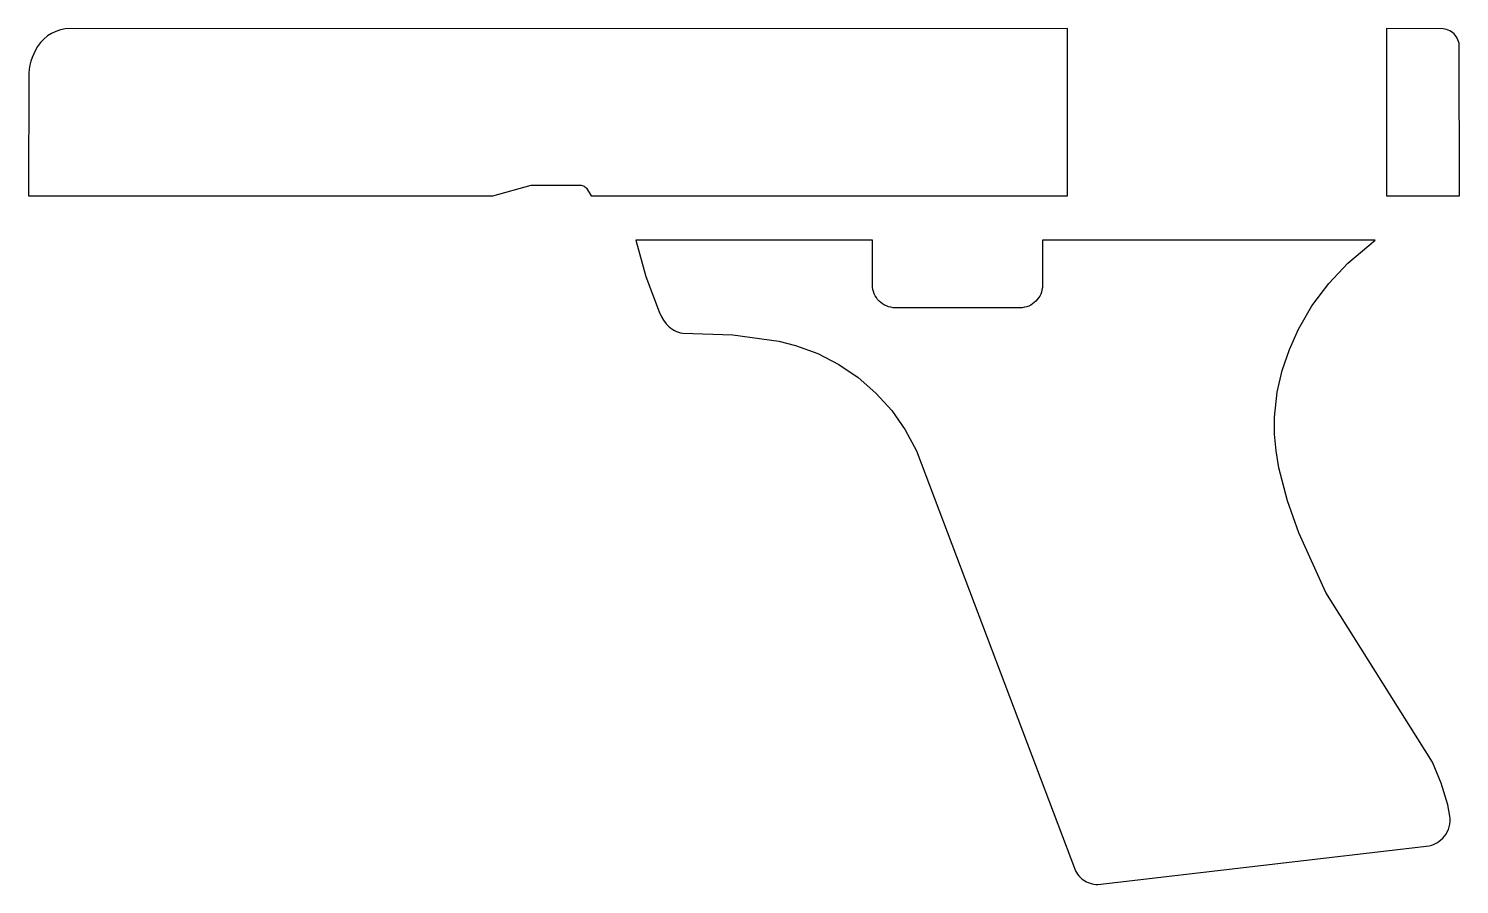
# Model space of a CAD drawing. Header units: metres. Extents: x 31 to 168, y -133 to -51.
import ezdxf

# ---------------------------------------------------------------- set-up
doc = ezdxf.new("R2010")
doc.units = ezdxf.units.M

msp = doc.modelspace()

# ---------------------------------------------------------------- linework, layer by layer
for points in [[(130.094482, -50.944272), (34.338768, -50.97272), (33.883854, -51.059334), (33.44672, -51.20132), (33.032192, -51.396138), (32.645096, -51.640994), (32.290258, -51.933348), (31.972758, -52.270406), (31.697168, -52.649628), (31.500064, -52.986686), (31.327852, -53.335682), (31.18104, -53.694838), (31.060136, -54.063138), (30.965394, -54.439058), (30.897068, -54.821074), (30.85592, -55.207916), (30.842204, -66.912998), (75.190096, -66.912998), (78.863952, -65.892426), (83.628484, -65.89903), (83.726528, -65.918334), (83.820508, -65.94983), (83.909408, -65.99301), (83.992212, -66.047112), (84.06765, -66.111628), (84.134706, -66.185796), (84.578698, -66.912998), (130.094482, -66.912998), (130.094482, -50.944272)], [(160.55848, -66.91249), (167.53078, -66.91249), (167.52189, -52.503832), (167.495474, -52.331366), (167.452548, -52.164742), (167.394128, -52.004976), (167.320976, -51.853084), (167.233854, -51.709828), (167.133778, -51.57597), (167.02151, -51.452526), (166.898066, -51.340258), (166.764208, -51.240182), (166.620952, -51.15306), (166.46906, -51.079908), (166.309294, -51.021488), (166.14267, -50.978562), (165.970204, -50.952146), (160.557972, -50.943256), (160.557972, -66.911982)], [(166.614094, -126.123954), (166.415466, -125.056138), (165.802564, -122.975878), (164.948108, -120.96369), (154.783028, -104.7877), (152.20569, -99.08921), (151.12365, -96.026732), (150.29053, -92.866972), (150.017226, -91.263724), (149.866096, -89.652094), (149.856952, -88.037162), (150.126954, -85.651086), (150.606252, -83.58505), (151.28748, -81.575656), (152.150572, -79.635604), (153.432256, -77.404722), (155.043124, -75.275948), (156.887926, -73.344278), (159.485584, -71.12508), (127.699516, -71.12508), (127.68834, -75.670664), (127.655828, -75.883516), (127.602996, -76.089002), (127.53086, -76.285852), (127.44069, -76.473304), (127.333248, -76.650088), (127.209804, -76.815188), (127.071374, -76.967334), (126.919228, -77.105764), (126.754128, -77.229208), (126.577344, -77.33665), (126.389892, -77.42682), (126.193042, -77.498956), (125.987556, -77.551788), (125.774704, -77.5843), (113.42497, -77.584046), (113.207038, -77.550772), (112.996726, -77.49667), (112.79505, -77.42301), (112.60328, -77.330554), (112.422432, -77.220572), (112.253522, -77.094334), (112.09782, -76.952602), (111.956088, -76.7969), (111.82985, -76.62799), (111.719868, -76.447142), (111.627412, -76.255372), (111.553752, -76.053696), (111.49965, -75.843384), (111.466376, -75.625452), (111.454946, -71.125842), (88.860122, -71.125842), (89.817194, -74.605642), (91.091004, -77.992224), (91.28252, -78.3971), (91.505532, -78.776576), (91.760802, -79.121508), (92.049346, -79.422752), (92.206318, -79.554324), (92.37218, -79.671672), (92.546932, -79.773526), (92.730574, -79.85887), (92.923106, -79.926688), (93.125036, -79.97571), (93.33611, -80.00492), (98.126804, -80.169258), (102.507542, -80.79613), (104.107996, -81.190338), (106.24566, -81.966816), (108.251752, -82.994754), (110.10773, -84.255864), (111.795306, -85.732112), (113.295684, -87.404956), (114.590576, -89.256108), (115.661186, -91.26728), (130.855466, -131.344162), (130.94716, -131.514596), (131.051808, -131.675124), (131.168394, -131.825238), (131.296156, -131.96443), (131.434078, -132.092192), (131.581652, -132.208016), (131.737862, -132.311394), (131.901946, -132.401818), (132.072888, -132.47878), (132.25018, -132.541772), (132.432806, -132.590286), (132.61975, -132.623814), (132.810504, -132.641848), (133.004052, -132.64388), (164.641784, -128.970532), (164.893752, -128.90119), (165.133782, -128.808226), (165.360604, -128.693164), (165.572948, -128.557528), (165.769544, -128.402588), (165.949376, -128.229868), (166.111174, -128.040892), (166.253922, -127.837438), (166.37635, -127.620522), (166.476934, -127.391922), (166.554912, -127.153162), (166.60876, -126.905512), (166.637462, -126.650496), (166.639748, -126.389892), (166.614602, -126.12497)]]:
    msp.add_lwpolyline(points)

doc.saveas('drawing.dxf')
